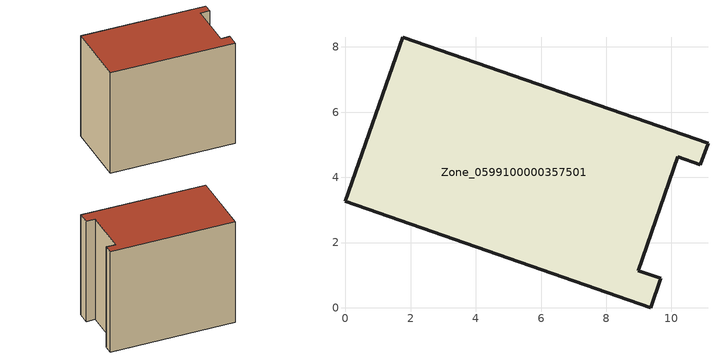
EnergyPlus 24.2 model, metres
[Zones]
Zone_0599100000357501
 floor ground (C_G): 0,3.26 1.75,8.3 11.12,5.05 10.89,4.39 10.19,4.63 8.98,1.14 9.67,0.9 9.36,0 z0
 wall outside (C_F): 1.75,8.3 0,3.26 9.36,0 9.67,0.9 8.98,1.14 10.19,4.63 10.89,4.39 11.12,5.05 1.75,8.3 z0:8.71
 roof outside (C_R): 11.12,5.05 1.75,8.3 0,3.26 9.36,0 9.67,0.9 8.98,1.14 10.19,4.63 10.89,4.39 z8.71
[BUILDING]
Pand.0599100000357501: North Axis=0; Terrain=City; Loads Convergence Tolerance Value=0.04; Temperature Convergence Tolerance Value=0.4; Solar Distribution=FullExterior; Maximum Number of Warmup Days=25; Minimum Number of Warmup Days=1
[Site:Location]
Rotterdam.The.Hague.AP_ZH_NLD Design_Conditions: Latitude=51.96; Longitude=4.45; Time Zone=1; Elevation=-4.5
[SITE:GROUNDTEMPERATURE:BUILDINGSURFACE]
18, 18, 18, 18, 18, 18, 18, 18, 18, 18, 18, 18
[MATERIAL] Thermal Absorptance=0.9; Solar Absorptance=0.7; Visible Absorptance=0.7
Name | Roughness | Thickness | Conductivity | Density | Specific Heat
G.TC.1992-2005 | MediumSmooth | 0.15 | 0.06 | 540 | 1210
F.TC.1992-2005 | Rough | 0.3 | 0.12 | 1920 | 840
R.TC.1992-2005 | MediumRough | 0.2 | 0.08 | 1500 | 1000
[CONSTRUCTION]
C_G: G.TC.1992-2005
C_F: F.TC.1992-2005
C_R: R.TC.1992-2005
[ZONE]
Zone_0599100000357501: Type=1; Multiplier=1; Ceiling Height=Autocalculate; Volume=Autocalculate; Floor Area=autocalculate; Part of Total Floor Area=Yes
[ZONEINFILTRATION:DESIGNFLOWRATE]
Infil_Zone_0599100000357501: Zone or ZoneList or Space or SpaceList=Zone_0599100000357501; Schedule=AlwaysOn; Design Flow Rate Calculation Method=Flow/Area; Flow Rate per Floor Area=0.0015; Constant Term Coefficient=1; Temperature Term Coefficient=0; Velocity Term Coefficient=0; Velocity Squared Term Coefficient=0
[HVACTEMPLATE:ZONE:IDEALLOADSAIRSYSTEM]
Zone_0599100000357501: Maximum Heating Supply Air Temperature=50; Minimum Cooling Supply Air Temperature=13; Maximum Heating Supply Air Humidity Ratio=0.0156; Minimum Cooling Supply Air Humidity Ratio=0.0077; Heating Limit=NoLimit; Cooling Limit=NoLimit; Dehumidification Control Type=ConstantSensibleHeatRatio; Cooling Sensible Heat Ratio=0.7; Dehumidification Setpoint=60; Humidification Control Type=None; Humidification Setpoint=30; Outdoor Air Method=None; Outdoor Air Flow Rate per Person=0.00944; Outdoor Air Flow Rate per Zone Floor Area=0; Outdoor Air Flow Rate per Zone=0; Demand Controlled Ventilation Type=None; Outdoor Air Economizer Type=NoEconomizer; Heat Recovery Type=None; Sensible Heat Recovery Effectiveness=0.7; Latent Heat Recovery Effectiveness=0.65
[ZONECONTROL:THERMOSTAT]
ThermostatControl_Zone_0599100000357501: Zone or ZoneList=Zone_0599100000357501; Control Type Schedule=DualSetpointControlType; Control 1=Thermostat_Zone_0599100000357501; Temperature Difference Between Cutout And Setpoint=0
[THERMOSTATSETPOINT:DUALSETPOINT]
Thermostat_Zone_0599100000357501: Heating Setpoint Temperature Schedule=HeatingSetpoint_Zone_0599100000357501; Cooling Setpoint Temperature Schedule=CoolingSetpoint_Zone_0599100000357501
[SCHEDULE:COMPACT]
HeatingSetpoint_Zone_0599100000357501: Through: 12/31, For: AllDays, Until: 24:00, 21
CoolingSetpoint_Zone_0599100000357501: Through: 12/31, For: AllDays, Until: 24:00, 24
DualSetpointControlType: Through: 12/31, For: AllDays, Until: 24:00, 4
AlwaysOn: Through: 12/31, For: AllDays, Until: 24:00, 1
